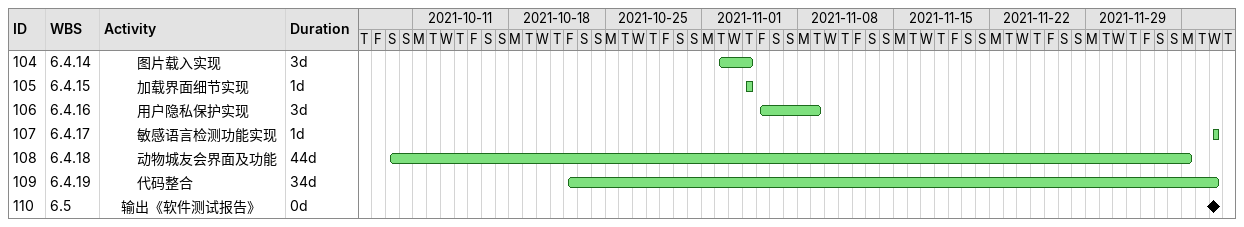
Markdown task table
| ID | WBS | Task | Duration | Start | Finish |
|---|---|---|---|---|---|
| 104 | 6.4.14 | 图片载入实现 | 3d | 2021-11-02 | 2021-11-04 |
| 105 | 6.4.15 | 加载界面细节实现 | 1d | 2021-11-04 | 2021-11-04 |
| 106 | 6.4.16 | 用户隐私保护实现 | 3d | 2021-11-05 | 2021-11-09 |
| 107 | 6.4.17 | 敏感语言检测功能实现 | 1d | 2021-12-08 | 2021-12-08 |
| 108 | 6.4.18 | 动物城友会界面及功能 | 44d | 2021-10-09 | 2021-12-06 |
| 109 | 6.4.19 | 代码整合 | 34d | 2021-10-22 | 2021-12-08 |
| 110 | 6.5 | 输出《软件测试报告》 | 0d | 2021-12-08 | 2021-12-08 |
